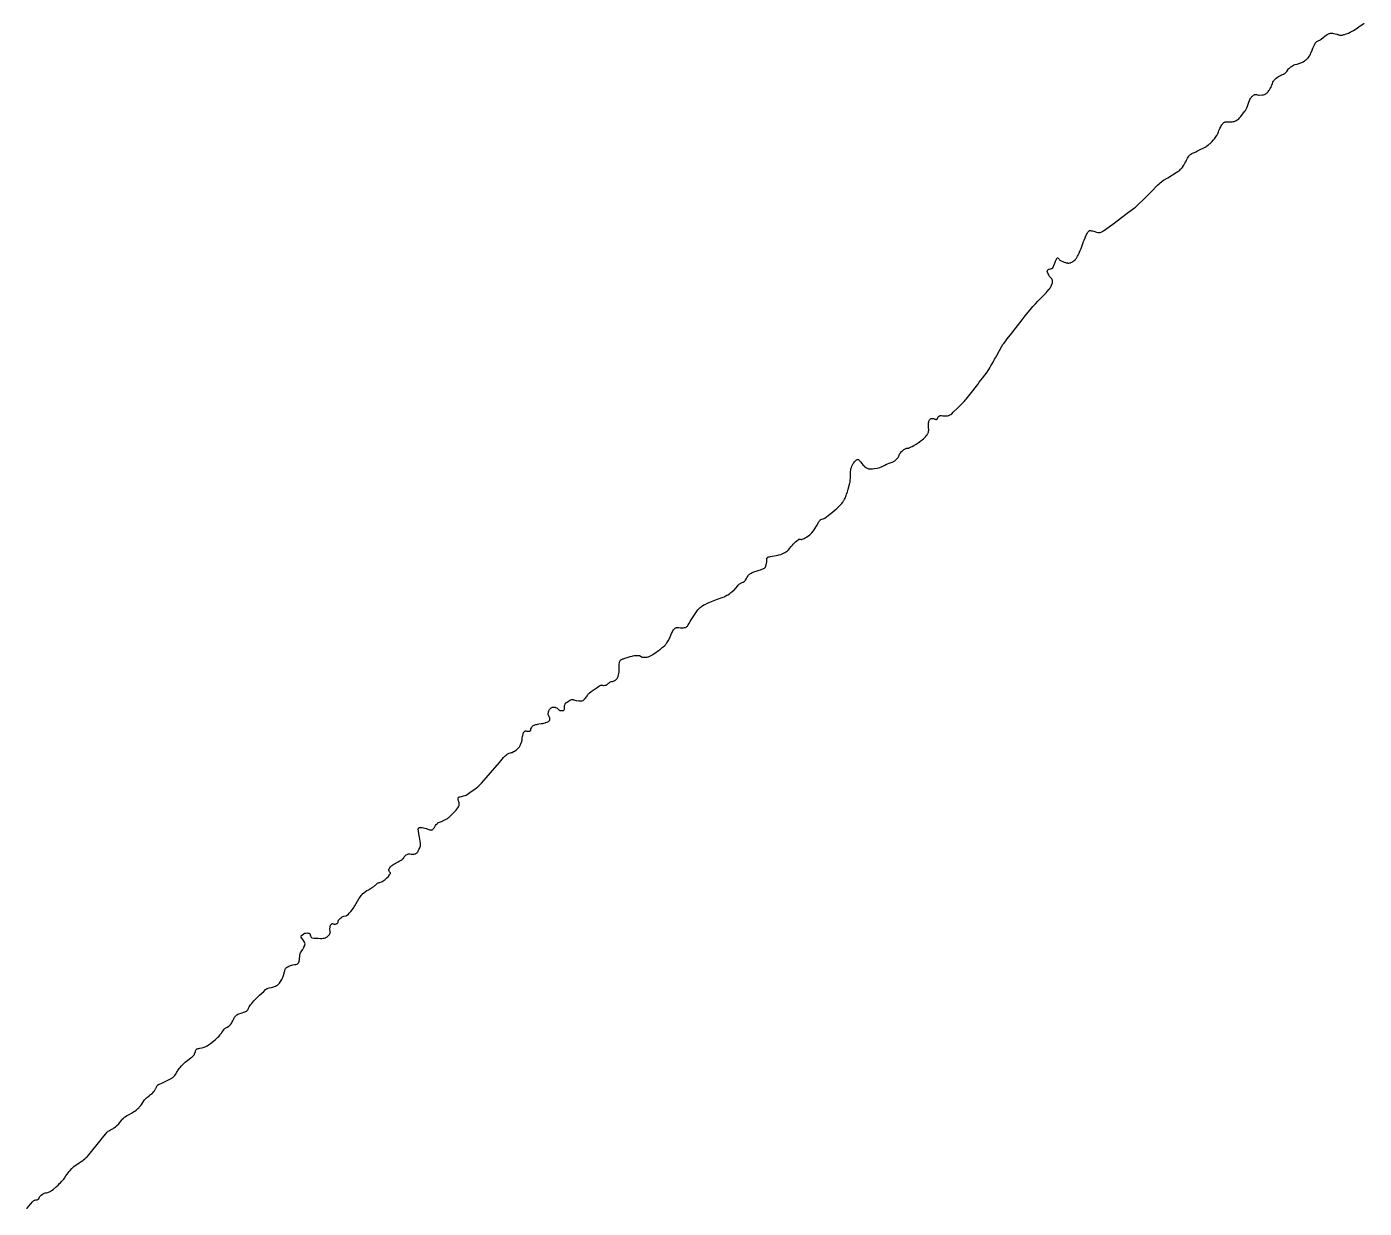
# Model space of a CAD drawing. Header units: millimetres. Extents: x 642261 to 742091, y 6812581 to 6930561.
# Drawn here: x 714897 to 715647, y 6837173 to 6837835 of the extents above; entities that cross this region are included whole.
import ezdxf

# ---------------------------------------------------------------- set-up
doc = ezdxf.new("R2010")
doc.units = ezdxf.units.MM
doc.layers.add('LimiteRegional', color=10, linetype='Continuous')

msp = doc.modelspace()

# ---------------------------------------------------------------- linework, layer by layer
at = {"layer": 'LimiteRegional', "color": 7, "linetype": 'Continuous'}
msp.add_lwpolyline([(714896.419, 6837172.544), (714896.7225, 6837172.6266), (714896.921, 6837172.7651), (714897.553, 6837173.4881), (714898.778, 6837174.977), (714899.714, 6837176.0781), (714900.145, 6837176.5611), (714900.382, 6837176.7931), (714900.506, 6837176.892), (714900.778, 6837177.044), (714901.073, 6837177.149), (714901.682, 6837177.2951), (714901.851, 6837177.309), (714902.198, 6837177.2751), (714902.4105, 6837177.2946), (714902.745, 6837177.4529), (714902.973, 6837177.63), (714903.075, 6837177.734), (714903.21, 6837177.9071), (714903.7461, 6837178.8731), (714904.064, 6837179.365), (714904.255, 6837179.591), (714904.605, 6837179.886), (714905.378, 6837180.3681), (714906.0319, 6837180.7561), (714906.366, 6837180.932), (714906.886, 6837181.161), (714907.057, 6837181.199), (714907.415, 6837181.195), (714907.68, 6837181.2171), (714908.424, 6837181.4251), (714908.788, 6837181.5562), (714909.321, 6837181.8041), (714910.004, 6837182.2079), (714910.436, 6837182.498), (714911.268, 6837183.1351), (714913.162, 6837184.7341), (714914.078, 6837185.5551), (714914.969, 6837186.399), (714915.403, 6837186.8321), (714916.247, 6837187.723), (714916.655, 6837188.1831), (714917.249, 6837188.893), (714917.695, 6837189.5099), (714918.486, 6837190.8071), (714918.901, 6837191.441), (714919.128, 6837191.744), (714920.251, 6837193.0991), (714920.836, 6837193.7581), (714921.76, 6837194.7611), (714922.238, 6837195.245), (714922.738, 6837195.705), (714923, 6837195.9251), (714923.726, 6837196.481), (714925.223, 6837197.5231), (714925.836, 6837197.931), (714927.077, 6837198.721), (714927.993, 6837199.3401), (714928.398, 6837199.641), (714929.177, 6837200.2791), (714929.916, 6837200.962), (714930.388, 6837201.44), (714931.282, 6837202.442), (714932.851, 6837204.358), (714935.921, 6837208.234), (714938.236, 6837211.132), (714938.784, 6837211.8151), (714939.8671, 6837213.1849), (714940.703, 6837214.1941), (714941.593, 6837215.165), (714942.067, 6837215.6311), (714942.2501, 6837215.788), (714942.643, 6837216.0581), (714942.92, 6837216.2141), (714943.493, 6837216.498), (714943.92, 6837216.714), (714944.214, 6837216.8611), (714944.81, 6837217.138), (714945.245, 6837217.3741), (714945.605, 6837217.612), (714946.28, 6837218.143), (714946.909, 6837218.729), (714948.095, 6837219.983), (714948.554, 6837220.522), (714949.413, 6837221.6431), (714949.863, 6837222.1871), (714950.1051, 6837222.447), (714950.85, 6837223.152), (714951.373, 6837223.5901), (714951.731, 6837223.8701), (714952.469, 6837224.406), (714952.802, 6837224.6271), (714953.487, 6837225.034), (714955.614, 6837226.135), (714956.656, 6837226.7251), (714957.1561, 6837227.055), (714957.942, 6837227.6371), (714958.321, 6837227.9441), (714958.869, 6837228.4281), (714959.389, 6837228.944), (714959.6369, 6837229.2171), (714960.107, 6837229.7771), (714960.406, 6837230.159), (714960.978, 6837230.942), (714962.139, 6837232.738), (714962.57, 6837233.3041), (714962.798, 6837233.5761), (714963.155, 6837233.971), (714963.73, 6837234.5281), (714964.2119, 6837234.9301), (714965.214, 6837235.6831), (714965.955, 6837236.2621), (714966.794, 6837236.988), (714967.202, 6837237.364), (714967.794, 6837237.957), (714968.172, 6837238.4201), (714968.393, 6837238.7501), (714968.791, 6837239.438), (714968.945, 6837239.765), (714969.19, 6837240.445), (714969.403, 6837240.9481), (714969.672, 6837241.3969), (714969.837, 6837241.597), (714970.032, 6837241.77), (714970.142, 6837241.8441), (714970.304, 6837241.914), (714970.647, 6837241.983), (714970.894, 6837242.0591), (714972.584, 6837242.895), (714974.479, 6837243.7961), (714976.71, 6837244.906), (714977.814, 6837245.4911), (714978.035, 6837245.6202), (714978.45, 6837245.916), (714978.833, 6837246.2561), (714979.0719, 6837246.503), (714979.515, 6837247.0291), (714979.919, 6837247.618), (714980.618, 6837248.8521), (714980.985, 6837249.4571), (714981.188, 6837249.7471), (714982.078, 6837250.9191), (714982.536, 6837251.4951), (714983.245, 6837252.34), (714983.987, 6837253.157), (714984.3741, 6837253.553), (714984.712, 6837253.878), (714985.415, 6837254.496), (714986.143, 6837255.083), (714987.631, 6837256.218), (714988.731, 6837257.0951), (714989.263, 6837257.56), (714989.9839, 6837258.191), (714990.312, 6837258.531), (714990.496, 6837258.7801), (714990.5741, 6837258.913), (714990.669, 6837259.125), (714991.144, 6837260.5231), (714991.372, 6837261.2961), (714991.547, 6837261.673), (714991.702, 6837261.8466), (714991.952, 6837261.979), (714992.186, 6837262.035), (714992.689, 6837262.089), (714993.05, 6837262.15), (714993.602, 6837262.2861), (714994.709, 6837262.5339), (714995.53, 6837262.77), (714996.565, 6837263.1741), (714997.233, 6837263.4861), (714997.67, 6837263.7121), (714998.523, 6837264.2021), (714999.1451, 6837264.6), (714999.552, 6837264.879), (715000.349, 6837265.466), (715001.503, 6837266.4091), (715002.248, 6837267.071), (715003.686, 6837268.4501), (715004.147, 6837268.9251), (715005.0229, 6837269.903), (715005.247, 6837270.1731), (715005.665, 6837270.741), (715005.93, 6837271.132), (715006.453, 6837271.919), (715006.864, 6837272.492), (715007.313, 6837273.029), (715007.558, 6837273.278), (715007.958, 6837273.622), (715008.143, 6837273.749), (715008.534, 6837273.966), (715008.827, 6837274.13), (715009.814, 6837274.728), (715010.292, 6837275.06), (715010.501, 6837275.236), (715010.629, 6837275.364), (715010.862, 6837275.64), (715011.071, 6837275.9361), (715011.448, 6837276.563), (715011.727, 6837277.033), (715012.042, 6837277.6041), (715012.592, 6837278.785), (715012.902, 6837279.3631), (715013.082, 6837279.643), (715013.445, 6837280.127), (715013.642, 6837280.358), (715013.957, 6837280.6851), (715014.296, 6837280.9791), (715014.474, 6837281.112), (715014.85, 6837281.3431), (715015.047, 6837281.44), (715015.355, 6837281.5581), (715016.79, 6837282.012), (715018.817, 6837282.662), (715019.224, 6837282.813), (715019.421, 6837282.9071), (715019.708, 6837283.0791), (715019.873, 6837283.2041), (715020.1621, 6837283.49), (715020.406, 6837283.811), (715020.817, 6837284.513), (715020.915, 6837284.7471), (715021.055, 6837285.2371), (715021.1855, 6837285.5196), (715022.07, 6837286.6821), (715022.657, 6837287.405), (715023.875, 6837288.819), (715025.162, 6837290.2681), (715025.8339, 6837290.9661), (715026.995, 6837292.065), (715029.374, 6837294.2001), (715030.467, 6837295.174), (715031.05, 6837295.625), (715031.302, 6837295.785), (715031.477, 6837295.877), (715031.838, 6837296.031), (715032.405, 6837296.204), (715033.588, 6837296.44), (715034.472, 6837296.633), (715034.8989, 6837296.7691), (715036.013, 6837297.173), (715036.558, 6837297.406), (715037.086, 6837297.694), (715037.341, 6837297.8651), (715037.554, 6837298.034), (715037.93, 6837298.4099), (715038.253, 6837298.826), (715038.82, 6837299.7241), (715039.553, 6837300.943), (715039.886, 6837301.5631), (715040.171, 6837302.2041), (715040.2899, 6837302.536), (715040.484, 6837303.1581), (715040.84, 6837304.409), (715040.954, 6837304.8441), (715041.165, 6837305.72), (715041.346, 6837306.374), (715041.429, 6837306.588), (715041.498, 6837306.723), (715041.667, 6837306.9759), (715041.983, 6837307.318), (715042.225, 6837307.5241), (715042.7509, 6837307.894), (715043.009, 6837308.052), (715043.527, 6837308.333), (715044.055, 6837308.5721), (715044.413, 6837308.7101), (715045.148, 6837308.946), (715045.643, 6837309.0579), (715046.648, 6837309.2011), (715047.398, 6837309.3431), (715048.065, 6837309.5201), (715048.379, 6837309.656), (715048.6175, 6837309.8236), (715048.791, 6837310.002), (715048.942, 6837310.2172), (715049.023, 6837310.363), (715049.149, 6837310.6601), (715049.267, 6837311.118), (715049.411, 6837312.0551), (715049.49, 6837312.675), (715049.572, 6837313.9231), (715049.655, 6837314.5371), (715049.725, 6837314.839), (715049.829, 6837315.1682), (715050.105, 6837315.797), (715050.448, 6837316.3991), (715051.219, 6837317.573), (715051.591, 6837318.171), (715051.761, 6837318.4781), (715051.986, 6837318.953), (715052.402, 6837319.95), (715052.503, 6837320.2901), (715052.538, 6837320.4591), (715052.565, 6837320.7911), (715052.5519, 6837320.9531), (715052.496, 6837321.19), (715052.255, 6837321.734), (715051.636, 6837322.7891), (715051.341, 6837323.2391), (715050.696, 6837324.123), (715050.43, 6837324.562), (715050.329, 6837324.7811), (715050.295, 6837324.9701), (715050.33, 6837325.1346), (715050.442, 6837325.335), (715050.541, 6837325.453), (715050.791, 6837325.684), (715051.6901, 6837326.348), (715052.04, 6837326.5781), (715052.287, 6837326.698), (715052.457, 6837326.7641), (715052.804, 6837326.864), (715053.069, 6837326.913), (715053.599, 6837326.949), (715054.115, 6837326.911), (715054.442, 6837326.851), (715054.648, 6837326.797), (715055.027, 6837326.66), (715055.2191, 6837326.52), (715055.403, 6837326.252), (715055.517, 6837325.9801), (715055.709, 6837325.366), (715055.866, 6837324.9181), (715056, 6837324.6601), (715056.08, 6837324.5511), (715056.221, 6837324.418), (715056.4385, 6837324.3161), (715057.608, 6837324.129), (715058.357, 6837324.0471), (715058.858, 6837324.007), (715059.86, 6837323.958), (715061.261, 6837323.921), (715061.961, 6837323.927), (715062.662, 6837323.965), (715063.011, 6837324.0011), (715063.351, 6837324.057), (715063.57, 6837324.1111), (715063.994, 6837324.2571), (715064.2, 6837324.3491), (715064.602, 6837324.5671), (715064.993, 6837324.8301), (715065.248, 6837325.0291), (715065.754, 6837325.478), (715065.924, 6837325.6511), (715066.213, 6837326.007), (715066.439, 6837326.3801), (715066.559, 6837326.6391), (715066.626, 6837326.817), (715066.732, 6837327.186), (715066.758, 6837327.3441), (715066.754, 6837327.661), (715066.698, 6837327.9811), (715066.531, 6837328.6241), (715066.471, 6837328.945), (715066.458, 6837329.105), (715066.4699, 6837329.3441), (715066.599, 6837330.248), (715066.696, 6837330.692), (715066.841, 6837331.1242), (715066.9379, 6837331.3339), (715067.191, 6837331.7381), (715067.353, 6837331.93), (715067.6855, 6837332.2295), (715067.88, 6837332.2821), (715068.036, 6837332.2381), (715068.352, 6837332.05), (715068.6486, 6837331.9252), (715069.559, 6837331.954), (715069.986, 6837332.0321), (715070.269, 6837332.129), (715070.409, 6837332.195), (715070.618, 6837332.3189), (715070.7965, 6837332.4755), (715070.9541, 6837332.705), (715071.068, 6837333.018), (715071.195, 6837333.6881), (715071.283, 6837334.0061), (715071.348, 6837334.151), (715071.487, 6837334.346), (715072.101, 6837334.96), (715072.426, 6837335.2502), (715072.936, 6837335.658), (715073.476, 6837336.026), (715073.759, 6837336.193), (715073.925, 6837336.272), (715074.279, 6837336.376), (715075.401, 6837336.531), (715075.748, 6837336.63), (715075.908, 6837336.705), (715076.127, 6837336.8601), (715076.851, 6837337.5621), (715077.307, 6837338.052), (715078.178, 6837339.073), (715079.565, 6837340.743), (715079.991, 6837341.3251), (715080.189, 6837341.627), (715080.547, 6837342.221), (715081.2181, 6837343.4291), (715081.936, 6837344.729), (715082.781, 6837346.1651), (715083.233, 6837346.8651), (715083.956, 6837347.8951), (715084.152, 6837348.146), (715084.576, 6837348.6141), (715085.036, 6837349.0461), (715085.358, 6837349.319), (715086.025, 6837349.836), (715086.433, 6837350.1321), (715087.265, 6837350.6981), (715088.112, 6837351.2391), (715089.822, 6837352.2891), (715091.086, 6837353.093), (715091.703, 6837353.5141), (715092.107, 6837353.8441), (715092.864, 6837354.579), (715093.272, 6837354.91), (715093.494, 6837355.051), (715093.7, 6837355.1341), (715094.145, 6837355.21), (715094.473, 6837355.2851), (715095.436, 6837355.6561), (715095.908, 6837355.869), (715096.369, 6837356.113), (715096.595, 6837356.2511), (715096.936, 6837356.4791), (715097.567, 6837356.9651), (715098.153, 6837357.494), (715098.53, 6837357.874), (715099.285, 6837358.704), (715099.934, 6837359.4761), (715100.203, 6837359.865), (715100.402, 6837360.2571), (715100.4725, 6837360.4986), (715100.432, 6837360.721), (715100.318, 6837360.9001), (715099.998, 6837361.2601), (715099.783, 6837361.5311), (715099.715, 6837361.667), (715099.552, 6837362.136), (715099.5061, 6837362.388), (715099.5495, 6837362.6806), (715099.854, 6837363.184), (715100.063, 6837363.4691), (715100.524, 6837364.0061), (715100.774, 6837364.2599), (715101.309, 6837364.739), (715101.879, 6837365.185), (715102.275, 6837365.4651), (715103.09, 6837365.991), (715103.661, 6837366.31), (715104.823, 6837366.8721), (715105.393, 6837367.17), (715105.672, 6837367.3351), (715106.453, 6837367.863), (715106.952, 6837368.2431), (715107.275, 6837368.509), (715107.897, 6837369.0701), (715108.026, 6837369.236), (715108.2071, 6837369.625), (715108.35, 6837369.8581), (715108.768, 6837370.2799), (715108.968, 6837370.455), (715109.278, 6837370.6961), (715109.772, 6837371.0011), (715110.121, 6837371.1591), (715110.3021, 6837371.2221), (715110.583, 6837371.2961), (715110.741, 6837371.3221), (715111.059, 6837371.333), (715111.378, 6837371.3041), (715112.017, 6837371.199), (715112.496, 6837371.1471), (715112.734, 6837371.15), (715113.746, 6837371.219), (715114.247, 6837371.3121), (715114.577, 6837371.422), (715114.7409, 6837371.4971), (715114.986, 6837371.638), (715115.232, 6837371.818), (715115.377, 6837371.9482), (715115.627, 6837372.225), (715115.927, 6837372.682), (715116.094, 6837373.0091), (715116.4, 6837373.702), (715116.854, 6837374.732), (715117.059, 6837375.247), (715117.2261, 6837375.764), (715117.291, 6837376.023), (715117.371, 6837376.5441), (715117.383, 6837376.8061), (715117.359, 6837377.2011), (715117.182, 6837378.3772), (715116.738, 6837380.73), (715116.419, 6837382.497), (715116.16, 6837384.268), (715116.051, 6837385.155), (715116.0565, 6837385.409), (715116.12, 6837385.606), (715116.2536, 6837385.7766), (715116.508, 6837385.9641), (715116.655, 6837386.0391), (715116.951, 6837386.1311), (715117.1, 6837386.1531), (715117.398, 6837386.158), (715117.695, 6837386.1271), (715118.286, 6837386.0282), (715119.025, 6837385.9071), (715120.501, 6837385.609), (715120.714, 6837385.554), (715121.137, 6837385.4081), (715122.379, 6837384.8849), (715122.788, 6837384.756), (715122.992, 6837384.7131), (715123.298, 6837384.683), (715123.5405, 6837384.715), (715123.83, 6837384.8391), (715124.158, 6837385.0831), (715124.367, 6837385.281), (715124.765, 6837385.7041), (715124.906, 6837385.866), (715125.152, 6837386.2051), (715125.759, 6837387.263), (715126.094, 6837387.7631), (715126.295, 6837387.9931), (715126.78, 6837388.445), (715127.042, 6837388.646), (715127.465, 6837388.9041), (715127.998, 6837389.138), (715129.099, 6837389.501), (715129.641, 6837389.7011), (715129.905, 6837389.82), (715131.329, 6837390.5561), (715132.02, 6837390.962), (715132.69, 6837391.411), (715133.0151, 6837391.654), (715133.427, 6837391.9881), (715134.207, 6837392.6861), (715134.944, 6837393.419), (715136.375, 6837394.959), (715137.238, 6837395.916), (715137.648, 6837396.4021), (715138.223, 6837397.163), (715138.574, 6837397.704), (715138.737, 6837397.9881), (715138.9875, 6837398.4866), (715139.057, 6837398.761), (715139.065, 6837398.986), (715139.027, 6837399.43), (715138.924, 6837399.9511), (715138.582, 6837400.9931), (715138.444, 6837401.514), (715138.405, 6837401.774), (715138.38, 6837402.1741), (715138.391, 6837402.375), (715138.466, 6837402.6741), (715138.6006, 6837402.9171), (715138.813, 6837403.1445), (715139.052, 6837403.2721), (715139.63, 6837403.3421), (715140.222, 6837403.492), (715141.408, 6837403.7841), (715142.292, 6837404.0281), (715142.724, 6837404.181), (715143.002, 6837404.3042), (715143.539, 6837404.592), (715144.306, 6837405.1021), (715145.794, 6837406.2189), (715147.81, 6837407.6549), (715148.788, 6837408.4031), (715149.413, 6837408.932), (715149.715, 6837409.21), (715150.153, 6837409.6441), (715151.475, 6837411.0441), (715154.064, 6837413.882), (715156.598, 6837416.758), (715161.592, 6837422.575), (715163.947, 6837425.395), (715164.529, 6837426.036), (715164.837, 6837426.3401), (715165.321, 6837426.7731), (715165.837, 6837427.1721), (715166.107, 6837427.358), (715166.279, 6837427.4611), (715166.639, 6837427.627), (715167.015, 6837427.7541), (715167.789, 6837427.9581), (715168.361, 6837428.134), (715168.6371, 6837428.249), (715169.517, 6837428.677), (715169.945, 6837428.906), (715170.572, 6837429.285), (715171.179, 6837429.7251), (715171.474, 6837429.9741), (715171.869, 6837430.35), (715172.113, 6837430.611), (715172.559, 6837431.1561), (715172.762, 6837431.439), (715173.13, 6837432.0251), (715173.4541, 6837432.6371), (715173.646, 6837433.057), (715173.982, 6837433.9261), (715174.066, 6837434.1951), (715174.192, 6837434.7381), (715174.277, 6837435.2891), (715174.402, 6837436.398), (715174.53, 6837437.225), (715174.627, 6837437.634), (715174.919, 6837438.778), (715175.055, 6837439.143), (715175.141, 6837439.3209), (715175.362, 6837439.664), (715175.501, 6837439.8291), (715175.7985, 6837440.0986), (715176.0351, 6837440.2151), (715176.227, 6837440.249), (715176.617, 6837440.256), (715176.938, 6837440.2381), (715177.582, 6837440.128), (715177.904, 6837440.096), (715178.065, 6837440.0991), (715178.389, 6837440.145), (715178.546, 6837440.19), (715178.773, 6837440.291), (715178.989, 6837440.4411), (715179.1146, 6837440.5646), (715179.1916, 6837440.7826), (715179.164, 6837441.127), (715179.181, 6837441.373), (715179.502, 6837442.0401), (715179.671, 6837442.3431), (715179.968, 6837442.767), (715180.206, 6837443.0171), (715180.339, 6837443.1301), (715180.561, 6837443.2801), (715181.033, 6837443.5261), (715181.3531, 6837443.6641), (715182.002, 6837443.883), (715182.331, 6837443.9691), (715182.995, 6837444.1049), (715183.666, 6837444.2051), (715185.011, 6837444.3691), (715186.01, 6837444.526), (715186.502, 6837444.6349), (715187.227, 6837444.8571), (715187.577, 6837444.974), (715188.262, 6837445.1911), (715188.762, 6837445.411), (715189.088, 6837445.618), (715189.249, 6837445.747), (715189.488, 6837445.979), (715189.595, 6837446.1051), (715189.758, 6837446.3589), (715189.862, 6837446.616), (715189.904, 6837446.7881), (715189.936, 6837447.1281), (715189.9105, 6837447.3626), (715189.816, 6837447.655), (715189.7, 6837447.8901), (715189.417, 6837448.358), (715189.206, 6837448.709), (715189.038, 6837449.061), (715188.984, 6837449.2371), (715188.952, 6837449.5011), (715189, 6837450.188), (715189.055, 6837450.5411), (715189.184, 6837451.077), (715189.37, 6837451.61), (715189.487, 6837451.8731), (715189.743, 6837452.349), (715189.886, 6837452.566), (715190.129, 6837452.8671), (715190.413, 6837453.138), (715190.573, 6837453.262), (715190.877, 6837453.4389), (715191.094, 6837453.5251), (715191.244, 6837453.569), (715191.554, 6837453.627), (715191.792, 6837453.6471), (715192.274, 6837453.633), (715192.75, 6837453.5591), (715193.055, 6837453.4831), (715193.611, 6837453.284), (715193.743, 6837453.2151), (715193.987, 6837453.026), (715194.659, 6837452.2821), (715194.901, 6837452.0641), (715195.032, 6837451.9751), (715195.2451, 6837451.877), (715195.45, 6837451.8151), (715195.878, 6837451.7291), (715196.318, 6837451.691), (715196.906, 6837451.714), (715197.192, 6837451.757), (715197.518, 6837451.826), (715197.671, 6837451.89), (715197.8275, 6837452.0285), (715197.918, 6837452.183), (715197.996, 6837452.4261), (715198.023, 6837452.6709), (715198.001, 6837453.166), (715197.993, 6837453.535), (715198.015, 6837453.7161), (715198.06, 6837453.973), (715198.146, 6837454.4871), (715198.231, 6837454.87), (715198.361, 6837455.247), (715198.449, 6837455.4331), (715198.5801, 6837455.6481), (715198.677, 6837455.778), (715198.894, 6837456.0131), (715199.265, 6837456.317), (715200.103, 6837456.859), (715201.096, 6837457.493), (715201.601, 6837457.7391), (715201.944, 6837457.8451), (715202.119, 6837457.876), (715202.386, 6837457.8901), (715202.899, 6837457.8271), (715203.242, 6837457.7461), (715203.93, 6837457.5431), (715204.451, 6837457.405), (715204.712, 6837457.3561), (715206.055, 6837457.1771), (715206.726, 6837457.1211), (715207.321, 6837457.116), (715207.618, 6837457.1441), (715208.058, 6837457.241), (715208.492, 6837457.419), (715208.705, 6837457.5449), (715208.947, 6837457.7181), (715209.364, 6837458.089), (715209.717, 6837458.4871), (715210.3639, 6837459.3331), (715210.698, 6837459.841), (715210.83, 6837460.0791), (715211.089, 6837460.557), (715211.297, 6837460.9021), (715211.534, 6837461.219), (715211.668, 6837461.362), (715211.894, 6837461.555), (715212.971, 6837462.309), (715216.315, 6837464.6159), (715217.172, 6837465.217), (715217.612, 6837465.5021), (715218.08, 6837465.762), (715218.3874, 6837465.899), (715218.684, 6837465.962), (715218.925, 6837465.958), (715219.413, 6837465.8831), (715219.779, 6837465.833), (715219.961, 6837465.831), (715220.691, 6837465.86), (715221.054, 6837465.898), (715221.416, 6837465.974), (715221.651, 6837466.0576), (715221.897, 6837466.217), (715222.06, 6837466.387), (715222.351, 6837466.773), (715222.586, 6837467.0411), (715222.723, 6837467.149), (715223.257, 6837467.4801), (715223.532, 6837467.631), (715223.958, 6837467.8331), (715224.313, 6837467.9482), (715225.052, 6837468.0839), (715225.418, 6837468.174), (715225.596, 6837468.2391), (715226.279, 6837468.549), (715226.609, 6837468.732), (715226.916, 6837468.9392), (715227.057, 6837469.0541), (715227.307, 6837469.3089), (715227.414, 6837469.4512), (715227.545, 6837469.683), (715228.107, 6837470.899), (715228.705, 6837473.4811), (715228.763, 6837473.786), (715228.816, 6837474.403), (715228.808, 6837475.026), (715228.718, 6837476.282), (715228.689, 6837476.91), (715228.691, 6837477.2231), (715228.723, 6837477.691), (715228.833, 6837478.5031), (715228.924, 6837478.9081), (715229.057, 6837479.2951), (715229.143, 6837479.477), (715229.363, 6837479.811), (715229.5001, 6837479.96), (715229.745, 6837480.1551), (715230.054, 6837480.3421), (715230.68, 6837480.635), (715231.102, 6837480.787), (715231.955, 6837481.0411), (715232.6001, 6837481.235), (715234.84, 6837481.9461), (715235.967, 6837482.281), (715236.348, 6837482.381), (715237.125, 6837482.532), (715237.913, 6837482.6261), (715238.438, 6837482.6599), (715239.469, 6837482.672), (715239.671, 6837482.6531), (715240.067, 6837482.542), (715240.456, 6837482.3611), (715241.224, 6837481.9291), (715241.61, 6837481.747), (715241.805, 6837481.68), (715242.102, 6837481.621), (715242.788, 6837481.5731), (715243.142, 6837481.566), (715243.679, 6837481.5831), (715244.217, 6837481.64), (715244.483, 6837481.686), (715245.007, 6837481.8181), (715245.262, 6837481.9061), (715245.633, 6837482.068), (715246.682, 6837482.622), (715247.356, 6837483.0131), (715247.797, 6837483.284), (715248.667, 6837483.8571), (715250.781, 6837485.3521), (715251.82, 6837486.129), (715252.928, 6837486.993), (715253.467, 6837487.4411), (715254.243, 6837488.149), (715254.73, 6837488.655), (715254.962, 6837488.9201), (715255.296, 6837489.336), (715255.506, 6837489.627), (715255.885, 6837490.2271), (715256.226, 6837490.8461), (715256.862, 6837492.107), (715257.306, 6837493.041), (715258.122, 6837494.9379), (715258.552, 6837495.885), (715258.7851, 6837496.354), (715259.134, 6837496.9521), (715259.338, 6837497.232), (715259.689, 6837497.6092), (715259.958, 6837497.8252), (715260.104, 6837497.92), (715260.339, 6837498.045), (715260.627, 6837498.1549), (715260.82, 6837498.208), (715261.211, 6837498.268), (715261.807, 6837498.273), (715262.207, 6837498.2381), (715263.01, 6837498.136), (715263.61, 6837498.082), (715263.908, 6837498.0791), (715264.35, 6837498.1171), (715264.711, 6837498.161), (715265.453, 6837498.2321), (715265.815, 6837498.298), (715265.99, 6837498.347), (715266.321, 6837498.4891), (715266.475, 6837498.587), (715266.689, 6837498.7761), (715266.958, 6837499.08), (715267.432, 6837499.705), (715267.839, 6837500.347), (715268.547, 6837501.6531), (715269.082, 6837502.6251), (715269.381, 6837503.1001), (715270.893, 6837505.3781), (715271.664, 6837506.51), (715272.463, 6837507.6301), (715272.877, 6837508.184), (715273.187, 6837508.566), (715273.405, 6837508.81), (715273.868, 6837509.271), (715274.112, 6837509.489), (715274.621, 6837509.9), (715275.157, 6837510.2771), (715275.526, 6837510.5111), (715276.292, 6837510.937), (715276.958, 6837511.2691), (715278.298, 6837511.9001), (715279.648, 6837512.4919), (715282.378, 6837513.605), (715283.394, 6837513.979), (715285.447, 6837514.666), (715286.468, 6837515.0341), (715286.974, 6837515.236), (715287.719, 6837515.5701), (715288.204, 6837515.8131), (715289.149, 6837516.345), (715289.611, 6837516.631), (715290.513, 6837517.236), (715291.393, 6837517.8802), (715291.97, 6837518.324), (715293.103, 6837519.24), (715293.351, 6837519.4581), (715293.81, 6837519.933), (715294.232, 6837520.444), (715295.035, 6837521.501), (715295.449, 6837522.011), (715295.667, 6837522.253), (715296.012, 6837522.595), (715296.2249, 6837522.7671), (715296.7, 6837523.053), (715297.043, 6837523.213), (715297.755, 6837523.503), (715298.279, 6837523.7321), (715298.765, 6837524.0081), (715298.984, 6837524.173), (715299.274, 6837524.4669), (715299.571, 6837524.8911), (715300.066, 6837525.805), (715300.321, 6837526.2569), (715300.462, 6837526.475), (715301.008, 6837527.2771), (715301.301, 6837527.6641), (715301.632, 6837528.0271), (715301.818, 6837528.196), (715302.1151, 6837528.4281), (715302.319, 6837528.569), (715302.741, 6837528.819), (715303.4, 6837529.136), (715304.763, 6837529.6731), (715305.565, 6837529.948), (715307.199, 6837530.399), (715308.013, 6837530.652), (715308.415, 6837530.8021), (715309.308, 6837531.173), (715309.744, 6837531.3921), (715310.148, 6837531.6481), (715310.332, 6837531.793), (715310.553, 6837532.007), (715310.652, 6837532.1231), (715310.783, 6837532.311), (715310.937, 6837532.625), (715311.031, 6837532.8961), (715311.173, 6837533.442), (715311.448, 6837535.0941), (715311.473, 6837535.275), (715311.489, 6837535.6399), (715311.477, 6837536.376), (715311.504, 6837536.7421), (715311.588, 6837537.1011), (715311.66, 6837537.277), (715311.816, 6837537.536), (715311.96, 6837537.695), (715312.067, 6837537.7751), (715312.3029, 6837537.888), (715312.559, 6837537.9511), (715313.101, 6837538.0051), (715313.5, 6837538.0601), (715314.57, 6837538.27), (715316.716, 6837538.63), (715317.784, 6837538.8461), (715318.315, 6837538.977), (715319.32, 6837539.28), (715319.813, 6837539.458), (715320.539, 6837539.7611), (715321.243, 6837540.1121), (715321.585, 6837540.305), (715322.249, 6837540.7331), (715322.569, 6837540.967), (715323.033, 6837541.3461), (715323.306, 6837541.594), (715323.822, 6837542.1101), (715324.306, 6837542.6461), (715325.232, 6837543.7439), (715325.941, 6837544.5591), (715326.315, 6837544.9541), (715327.659, 6837546.2701), (715328.359, 6837546.894), (715329.091, 6837547.485), (715329.473, 6837547.765), (715329.6415, 6837547.8495), (715329.87, 6837547.8911), (715330.164, 6837547.8691), (715330.781, 6837547.7411), (715331.083, 6837547.709), (715331.228, 6837547.717), (715331.436, 6837547.7741), (715332.508, 6837548.265), (715333.036, 6837548.531), (715333.812, 6837548.961), (715334.562, 6837549.4361), (715334.924, 6837549.694), (715335.618, 6837550.2541), (715335.948, 6837550.559), (715336.419, 6837551.05), (715336.775, 6837551.462), (715337.446, 6837552.294), (715338.076, 6837553.1391), (715339.277, 6837554.8611), (715339.444, 6837555.1181), (715339.747, 6837555.6531), (715340.577, 6837557.308), (715340.893, 6837557.837), (715341.0689, 6837558.09), (715341.363, 6837558.452), (715341.52, 6837558.603), (715341.634, 6837558.689), (715341.8799, 6837558.832), (715342.285, 6837558.9911), (715343.152, 6837559.226), (715343.573, 6837559.3641), (715343.7719, 6837559.4521), (715344.049, 6837559.6191), (715345.973, 6837561.061), (715346.921, 6837561.805), (715348.323, 6837562.9599), (715349.943, 6837564.343), (715350.737, 6837565.042), (715351.899, 6837566.1251), (715352.649, 6837566.883), (715353.015, 6837567.275), (715353.552, 6837567.8841), (715353.909, 6837568.3301), (715354.129, 6837568.636), (715354.534, 6837569.267), (715354.72, 6837569.591), (715355.066, 6837570.2531), (715355.382, 6837570.9321), (715355.962, 6837572.3251), (715356.228, 6837573.017), (715356.717, 6837574.407), (715357.16, 6837575.806), (715357.965, 6837578.6191), (715358.141, 6837579.381), (715358.227, 6837579.8931), (715358.337, 6837580.926), (715358.388, 6837581.968), (715358.424, 6837584.0691), (715358.464, 6837585.1241), (715358.501, 6837585.652), (715358.63, 6837586.7051), (715358.727, 6837587.23), (715358.925, 6837588.0161), (715359.195, 6837588.7969), (715359.361, 6837589.186), (715359.52, 6837589.512), (715359.914, 6837590.1911), (715360.262, 6837590.7021), (715360.643, 6837591.191), (715360.841, 6837591.4201), (715361.248, 6837591.8381), (715361.453, 6837592.0211), (715361.759, 6837592.2561), (715362.155, 6837592.4821), (715362.345, 6837592.5511), (715362.616, 6837592.5951), (715362.9226, 6837592.5311), (715363.132, 6837592.3641), (715363.42, 6837591.898), (715363.652, 6837591.5601), (715364.031, 6837591.128), (715364.797, 6837590.237), (715365.3961, 6837589.5721), (715366.0331, 6837588.9361), (715366.37, 6837588.6361), (715366.843, 6837588.2631), (715367.091, 6837588.089), (715367.479, 6837587.8471), (715368.1, 6837587.5321), (715368.502, 6837587.385), (715368.773, 6837587.315), (715369.32, 6837587.2349), (715369.596, 6837587.2201), (715370.149, 6837587.231), (715370.703, 6837587.282), (715371.796, 6837587.4371), (715373.344, 6837587.661), (715374.113, 6837587.814), (715374.871, 6837588.029), (715375.245, 6837588.169), (715375.81, 6837588.428), (715376.89, 6837589.0091), (715377.7041, 6837589.424), (715378.713, 6837589.8471), (715380.773, 6837590.6141), (715381.797, 6837591.0261), (715382.302, 6837591.254), (715382.642, 6837591.429), (715383.283, 6837591.836), (715383.88, 6837592.3091), (715384.257, 6837592.652), (715384.97, 6837593.388), (715385.134, 6837593.587), (715385.405, 6837594.0191), (715385.554, 6837594.325), (715385.815, 6837594.961), (715386.01, 6837595.441), (715386.234, 6837595.9061), (715386.365, 6837596.1281), (715386.596, 6837596.444), (715387.094, 6837596.9951), (715387.355, 6837597.254), (715387.763, 6837597.621), (715388.415, 6837598.115), (715388.879, 6837598.405), (715389.12, 6837598.5371), (715389.493, 6837598.718), (715389.621, 6837598.767), (715389.884, 6837598.8279), (715390.704, 6837598.879), (715391.1, 6837598.943), (715391.288, 6837599.0121), (715392.472, 6837599.587), (715393.055, 6837599.889), (715393.919, 6837600.3631), (715395.195, 6837601.12), (715396.449, 6837601.9351), (715397.069, 6837602.3661), (715398.119, 6837603.1431), (715398.6219, 6837603.544), (715399.356, 6837604.172), (715400.073, 6837604.8461), (715400.427, 6837605.204), (715400.902, 6837605.7301), (715401.122, 6837606.0031), (715401.426, 6837606.425), (715401.696, 6837606.8641), (715401.816, 6837607.09), (715402.026, 6837607.5579), (715402.114, 6837607.8001), (715402.223, 6837608.173), (715402.273, 6837608.4141), (715402.324, 6837608.899), (715402.325, 6837609.388), (715402.262, 6837610.3711), (715402.238, 6837611.106), (715402.259, 6837611.4721), (715402.283, 6837612.0201), (715402.276, 6837613.108), (715402.33, 6837613.6461), (715402.39, 6837613.9141), (715402.516, 6837614.2691), (715402.603, 6837614.4461), (715402.765, 6837614.71), (715403.095, 6837615.104), (715403.27, 6837615.2621), (715403.387, 6837615.3481), (715403.623, 6837615.478), (715403.742, 6837615.525), (715403.981, 6837615.587), (715404.219, 6837615.614), (715404.693, 6837615.6), (715405.065, 6837615.518), (715405.808, 6837615.2101), (715406.179, 6837615.0801), (715406.365, 6837615.0421), (715406.6665, 6837615.0321), (715406.906, 6837615.093), (715407.017, 6837615.163), (715407.184, 6837615.3511), (715407.298, 6837615.586), (715407.473, 6837616.1081), (715407.623, 6837616.4041), (715407.804, 6837616.592), (715408.4, 6837616.9761), (715408.712, 6837617.121), (715409.036, 6837617.2122), (715409.204, 6837617.232), (715409.538, 6837617.22), (715410.207, 6837617.1021), (715410.709, 6837617.045), (715412.1529, 6837617.0051), (715412.635, 6837617.025), (715412.875, 6837617.05), (715413.356, 6837617.142), (715413.596, 6837617.212), (715413.954, 6837617.353), (715414.242, 6837617.498), (715414.765, 6837617.826), (715415.235, 6837618.1941), (715416.105, 6837619.009), (715418.568, 6837621.4211), (715419.785, 6837622.6411), (715422.225, 6837625.098), (715423.005, 6837625.9481), (715423.38, 6837626.387), (715424.121, 6837627.29), (715425.571, 6837629.118), (715429.813, 6837634.684), (715430.695, 6837635.823), (715432.47, 6837638.0931), (715433.785, 6837639.808), (715435.058, 6837641.5541), (715435.671, 6837642.446), (715436.002, 6837642.95), (715436.634, 6837643.977), (715437.235, 6837645.0221), (715438.387, 6837647.141), (715439.254, 6837648.73), (715439.701, 6837649.515), (715440.472, 6837650.878), (715441.972, 6837653.6311), (715443.135, 6837655.6711), (715443.963, 6837656.9961), (715444.4, 6837657.643), (715445.09, 6837658.59), (715446.332, 6837660.197), (715448.836, 6837663.391), (715450.715, 6837665.786), (715454.695, 6837670.894), (715456.443, 6837673.0921), (715459.999, 6837677.438), (715460.688, 6837678.2571), (715462.114, 6837679.8441), (715463.589, 6837681.383), (715466.597, 6837684.4241), (715468.089, 6837685.9771), (715468.821, 6837686.774), (715469.898, 6837688.003), (715470.156, 6837688.3321), (715470.316, 6837688.5601), (715470.605, 6837689.032), (715470.978, 6837689.7731), (715471.195, 6837690.2821), (715471.583, 6837691.3141), (715471.699, 6837691.7031), (715471.741, 6837691.9061), (715471.781, 6837692.217), (715471.779, 6837692.681), (715471.729, 6837692.9811), (715471.689, 6837693.126), (715471.6059, 6837693.333), (715471.524, 6837693.4871), (715471.329, 6837693.775), (715471.104, 6837694.0439), (715470.6169, 6837694.5621), (715470.27, 6837694.973), (715470.119, 6837695.1971), (715469.654, 6837695.998), (715469.438, 6837696.4031), (715469.148, 6837697.0171), (715468.909, 6837697.633), (715468.804, 6837697.9885), (715468.803, 6837698.2321), (715468.861, 6837698.432), (715468.921, 6837698.564), (715469.079, 6837698.82), (715469.247, 6837699.0091), (715469.377, 6837699.111), (715469.669, 6837699.2641), (715469.993, 6837699.3681), (715470.683, 6837699.4951), (715471.18, 6837699.592), (715471.475, 6837699.6911), (715471.606, 6837699.758), (715471.777, 6837699.8861), (715471.939, 6837700.105), (715472.784, 6837702.224), (715472.992, 6837702.7291), (715473.402, 6837703.748), (715473.724, 6837704.499), (715474.077, 6837705.22), (715474.271, 6837705.565), (715474.4065, 6837705.6878), (715474.618, 6837705.6686), (715474.833, 6837705.5131), (715475.02, 6837705.3221), (715475.423, 6837704.8591), (715475.738, 6837704.524), (715475.897, 6837704.3851), (715476.133, 6837704.238), (715476.594, 6837704.031), (715477.537, 6837703.597), (715478.256, 6837703.287), (715478.978, 6837703.021), (715479.3371, 6837702.912), (715479.814, 6837702.801), (715480.051, 6837702.7632), (715480.403, 6837702.7291), (715480.922, 6837702.738), (715481.47, 6837702.8291), (715481.836, 6837702.933), (715482.079, 6837703.0211), (715482.559, 6837703.236), (715482.913, 6837703.43), (715483.145, 6837703.574), (715483.596, 6837703.8951), (715484.027, 6837704.255), (715484.561, 6837704.79), (715484.8081, 6837705.078), (715485.15, 6837705.53), (715485.306, 6837705.764), (715485.793, 6837706.5689), (715486.091, 6837707.109), (715486.631, 6837708.1951), (715486.878, 6837708.741), (715487.333, 6837709.8361), (715487.752, 6837710.935), (715488.542, 6837713.1351), (715489.155, 6837714.777), (715489.486, 6837715.594), (715490.035, 6837716.8089), (715490.31, 6837717.436), (715490.811, 6837718.7031), (715491.096, 6837719.318), (715491.261, 6837719.6161), (715491.511, 6837719.9991), (715491.6519, 6837720.1831), (715491.886, 6837720.4501), (715492.2971, 6837720.825), (715492.477, 6837720.936), (715492.603, 6837720.981), (715492.865, 6837721.015), (715493.137, 6837720.99), (715493.688, 6837720.8501), (715494.0871, 6837720.75), (715494.856, 6837720.5631), (715496.393, 6837720.087), (715497.1621, 6837719.9101), (715497.547, 6837719.861), (715497.956, 6837719.848), (715498.165, 6837719.858), (715498.478, 6837719.8961), (715498.942, 6837720.009), (715499.388, 6837720.1981), (715499.599, 6837720.323), (715500.302, 6837720.795), (715501.644, 6837721.7431), (715505.476, 6837724.6151), (715513.633, 6837730.6271), (715516.3259, 6837732.668), (715517.661, 6837733.7049), (715518.22, 6837734.157), (715519.306, 6837735.0951), (715520.3611, 6837736.07), (715522.429, 6837738.065), (715526.511, 6837742.034), (715527.891, 6837743.448), (715529.691, 6837745.376), (715530.607, 6837746.323), (715531.5549, 6837747.2381), (715532.045, 6837747.6781), (715532.807, 6837748.3121), (715533.184, 6837748.598), (715533.964, 6837749.126), (715536.387, 6837750.579), (715541.053, 6837753.4612), (715542.017, 6837754.0691), (715542.489, 6837754.389), (715543.165, 6837754.9081), (715543.586, 6837755.29), (715543.784, 6837755.494), (715544.065, 6837755.82), (715544.3691, 6837756.2161), (715544.932, 6837757.03), (715545.283, 6837757.5841), (715545.958, 6837758.7081), (715546.466, 6837759.5499), (715546.63, 6837759.8301), (715546.921, 6837760.4151), (715547.458, 6837761.6151), (715547.756, 6837762.195), (715548.11, 6837762.738), (715548.315, 6837762.991), (715548.669, 6837763.3381), (715549.026, 6837763.617), (715549.273, 6837763.7831), (715549.782, 6837764.08), (715550.309, 6837764.3401), (715551.386, 6837764.8111), (715552.187, 6837765.18), (715553.101, 6837765.6271), (715554.9351, 6837766.5041), (715556.3041, 6837767.1851), (715557.29, 6837767.739), (715557.925, 6837768.144), (715558.338, 6837768.4281), (715559.142, 6837769.032), (715559.723, 6837769.513), (715560.102, 6837769.8471), (715560.834, 6837770.5431), (715561.189, 6837770.905), (715561.874, 6837771.6541), (715562.529, 6837772.4351), (715562.948, 6837772.971), (715563.745, 6837774.078), (715563.893, 6837774.309), (715564.147, 6837774.789), (715564.362, 6837775.2851), (715564.7399, 6837776.299), (715565.048, 6837777.0521), (715565.232, 6837777.419), (715565.601, 6837778.147), (715566.076, 6837779.1381), (715566.327, 6837779.6241), (715566.744, 6837780.3171), (715566.979, 6837780.64), (715567.33, 6837781.039), (715567.523, 6837781.223), (715567.839, 6837781.475), (715568.19, 6837781.697), (715568.379, 6837781.7951), (715568.587, 6837781.8811), (715568.727, 6837781.9221), (715569.008, 6837781.9731), (715569.434, 6837781.9871), (715569.719, 6837781.966), (715570.292, 6837781.895), (715570.934, 6837781.8391), (715571.252, 6837781.8511), (715571.659, 6837781.8851), (715572.473, 6837781.946), (715573.082, 6837782.0249), (715573.686, 6837782.17), (715573.986, 6837782.278), (715574.26, 6837782.3971), (715574.78, 6837782.667), (715575.268, 6837782.9771), (715575.576, 6837783.204), (715576.16, 6837783.697), (715576.571, 6837784.098), (715576.834, 6837784.377), (715577.34, 6837784.9581), (715579.477, 6837787.6832), (715579.642, 6837787.891), (715579.945, 6837788.328), (715580.215, 6837788.7891), (715580.379, 6837789.1081), (715580.676, 6837789.771), (715581.064, 6837790.808), (715581.774, 6837792.932), (715582.172, 6837793.9621), (715582.398, 6837794.456), (715582.739, 6837795.086), (715582.93, 6837795.3861), (715583.245, 6837795.8141), (715583.599, 6837796.212), (715583.792, 6837796.4), (715584.214, 6837796.748), (715584.444, 6837796.908), (715584.813, 6837797.128), (715585.019, 6837797.2181), (715585.158, 6837797.2561), (715585.438, 6837797.2871), (715585.863, 6837797.2451), (715586.149, 6837797.1781), (715586.723, 6837797.0081), (715587.152, 6837796.9031), (715587.365, 6837796.8731), (715587.682, 6837796.871), (715589.306, 6837796.99), (715589.845, 6837797.069), (715590.113, 6837797.1271), (715590.645, 6837797.296), (715590.909, 6837797.4111), (715591.302, 6837797.631), (715591.748, 6837797.9481), (715592.016, 6837798.173), (715592.491, 6837798.6551), (715592.703, 6837798.909), (715593.09, 6837799.4391), (715593.328, 6837799.8051), (715593.783, 6837800.5571), (715594.127, 6837801.1291), (715594.306, 6837801.441), (715594.607, 6837802.094), (715594.779, 6837802.5431), (715595.1, 6837803.449), (715595.361, 6837804.1171), (715595.675, 6837804.756), (715595.862, 6837805.0591), (715596.194, 6837805.488), (715596.515, 6837805.824), (715596.737, 6837806.035), (715597.203, 6837806.429), (715597.94, 6837806.964), (715598.45, 6837807.2941), (715599.491, 6837807.929), (715600.083, 6837808.236), (715601.312, 6837808.7581), (715601.901, 6837809.059), (715602.179, 6837809.238), (715602.395, 6837809.407), (715602.779, 6837809.7971), (715603.119, 6837810.235), (715603.75, 6837811.165), (715604.087, 6837811.614), (715604.27, 6837811.8241), (715604.57, 6837812.115), (715605.31, 6837812.717), (715605.691, 6837812.9991), (715606.285, 6837813.39), (715606.9091, 6837813.7312), (715607.234, 6837813.8791), (715607.807, 6837814.073), (715608.986, 6837814.3259), (715609.571, 6837814.469), (715609.858, 6837814.5631), (715610.958, 6837814.9901), (715611.496, 6837815.2252), (715612.287, 6837815.62), (715613.056, 6837816.0831), (715613.432, 6837816.3471), (715613.838, 6837816.6631), (715614.097, 6837816.8821), (715614.5861, 6837817.3429), (715614.816, 6837817.5831), (715615.248, 6837818.0861), (715615.641, 6837818.616), (715615.882, 6837818.985), (715616.313, 6837819.7591), (715616.66, 6837820.5199), (715617.267, 6837822.0641), (715617.745, 6837823.2151), (715618.425, 6837824.75), (715618.803, 6837825.4979), (715619.093, 6837825.9791), (715619.253, 6837826.2131), (715619.516, 6837826.553), (715619.655, 6837826.702), (715619.97, 6837826.949), (715620.32, 6837827.146), (715621.068, 6837827.469), (715621.6129, 6837827.7311), (715621.862, 6837827.894), (715622.426, 6837828.3362), (715623.526, 6837829.2661), (715624.387, 6837829.944), (715625.263, 6837830.571), (715625.713, 6837830.8651), (715626.173, 6837831.128), (715626.407, 6837831.245), (715626.886, 6837831.4381), (715627.131, 6837831.5121), (715627.505, 6837831.5911), (715627.899, 6837831.6281), (715628.164, 6837831.6321), (715628.699, 6837831.5951), (715629.238, 6837831.5141), (715630.315, 6837831.2781), (715631.111, 6837831.0981), (715631.279, 6837831.0571), (715631.6149, 6837830.942), (715631.8381, 6837830.85), (715632.283, 6837830.66), (715632.614, 6837830.537), (715632.943, 6837830.457), (715633.106, 6837830.439), (715633.35, 6837830.45), (715633.956, 6837830.551), (715634.357, 6837830.633), (715635.155, 6837830.8311), (715635.5511, 6837830.9471), (715636.339, 6837831.2081), (715637.12, 6837831.508), (715637.638, 6837831.7281), (715638.667, 6837832.21), (715639.814, 6837832.8142), (715640.574, 6837833.247), (715642.082, 6837834.175), (715643.578, 6837835.163), (715646.547, 6837837.221)], dxfattribs=at)

doc.saveas('drawing.dxf')
